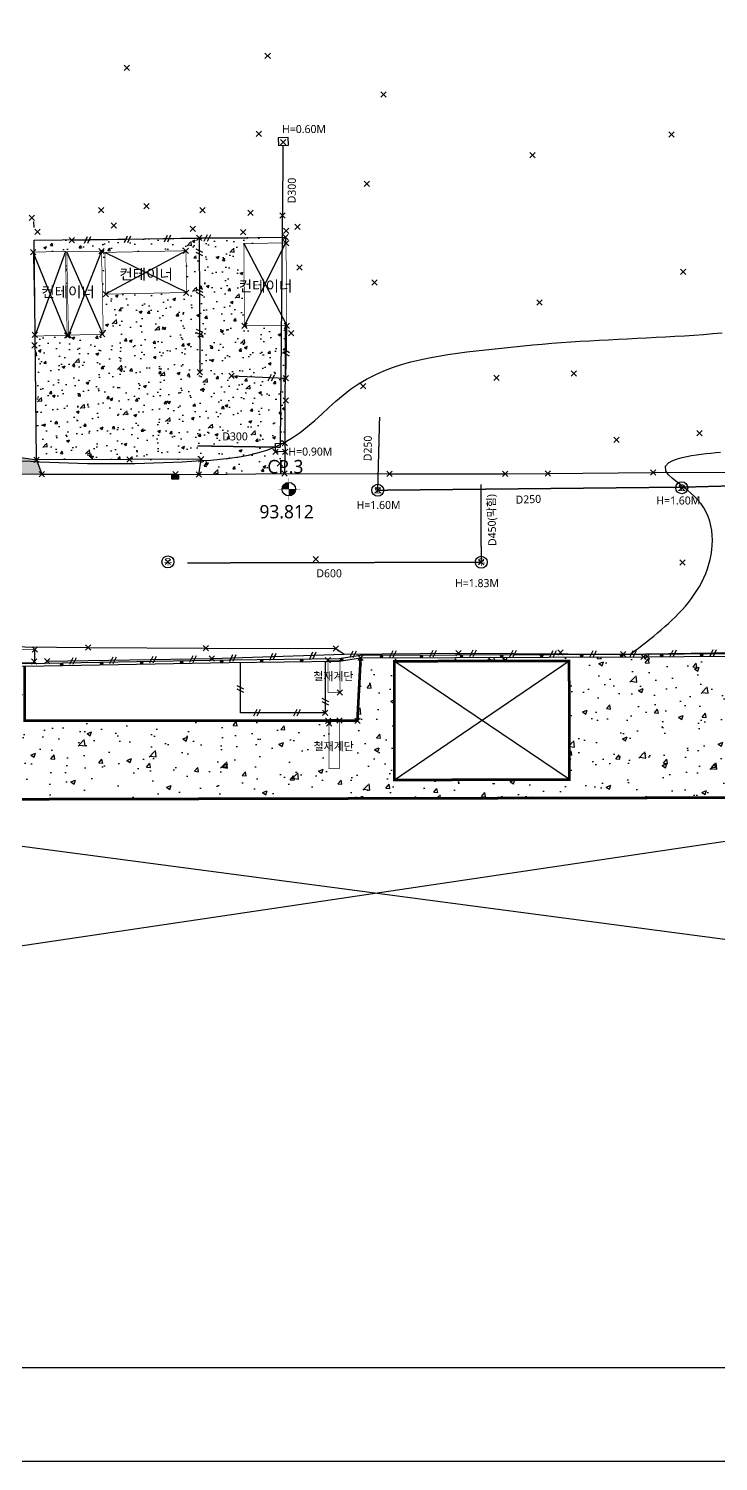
# Model space of a CAD drawing. Header units: millimetres. Extents: x 0 to 294000, y 0 to 207900.
# Drawn here: x 115972 to 167671, y 0 to 107412 of the extents above; entities that cross this region are included whole.
import ezdxf
from ezdxf.enums import TextEntityAlignment as Align

# ---------------------------------------------------------------- set-up
doc = ezdxf.new("R2010")
doc.units = ezdxf.units.MM
doc.header["$MEASUREMENT"] = 0
doc.header["$PDMODE"] = 3
doc.header["$PDSIZE"] = 200
doc.linetypes.add('DASHED2', pattern=[0.375, 0.25, -0.125])
for name, color, linetype in [('1M(48)', 48, 'Continuous'), ("CON'C(31)", 251, 'Continuous'), ('FORM', 7, 'Continuous'), ('PTLAYER', 1, 'Continuous'), ('TEXT', 7, 'Continuous'), ('경계석(33)', 6, 'Continuous'), ('도근점(1)', 1, 'Continuous'), ('도시가스맨홀(50)', 50, 'Continuous'), ('빗물받이(5)', 5, 'Continuous'), ('오수(34)', 34, 'Continuous'), ('옹벽(4)', 4, 'Continuous'), ('우수맨홀(42)', 42, 'Continuous'), ('조경석해치(8)', 8, 'Continuous'), ('조립식건물(40)', 7, 'Continuous'), ('컨테이너(4)', 4, 'Continuous'), ('콘크리트수로(5)', 8, 'Continuous'), ('현황선', 7, 'Continuous'), ('휀스(70)', 4, 'Continuous'), ('휀스2', 4, 'Continuous')]:
    doc.layers.add(name, color=color, linetype=linetype)
doc.styles.add('Arial_4', font='malgun.ttf')
doc.styles.add('돋음체', font='malgun.ttf')
pattern_1 = [(50, (-215103000, -462996050), (3586.300913, -313.760675), [375, -4125]), (355, (-215103000, -462996050), (-693.756668, 3760.960669), [300, -3300]), (100.45144446, (-215102701, -462996076), (2892.544234, 3447.199955), [318.70096, -3505.71056]), (46.1842, (-215103000, -462995050), (5336.206653, -827.596404), [562.5, -6187.5]), (96.6356355, (-215102555.3, -462995119), (4673.30973, 4870.593004), [478.05171, -5258.5688]), (351.184164, (-215103000, -462995050), (4673.309725, 4870.593), [450, -4950.000005]), (21, (-215102500, -462995300), (2984.53526, -2013.094453), [375, -4125]), (326, (-215102500, -462995300), (1216.57666, 3625.750225), [300, -3300]), (71.45144474, (-215102251.3, -462995467.8), (4201.111884, 1612.655764), [318.70095, -3505.71056]), (37.5, (-215103000, -462996050), (60.7992766, 1664.469269), [0, -3260, 0, -3350, 0, -3312.5]), (7.5, (-215103000, -462996050), (1315.347687, 1972.0585594), [0, -1910, 0, -3185, 0, -1262.5]), (327.5, (-215104115, -462996050), (2669.112181, -112.7743587), [0, -1250, 0, -3900, 0, -5175]), (317.5, (-215104615, -462996050), (2915.930847, 500.524912), [0, -1625, 0, -2590, 0, -3675])]

# ---------------------------------------------------------------- blocks, each defined once
blk = doc.blocks.new('I1')
at = {"layer": '옹벽(4)'}
blk.add_hatch(color=256, dxfattribs=at).paths.add_polyline_path([(-0.08, 0, 1), (0.08, 0, 1)])
blk.add_circle((0, 0), 0.0846, dxfattribs=at)
blk = doc.blocks.new('P')
at = {"layer": '휀스(70)', "linetype": 'Continuous'}
for points in [[(-0.25, -0.25), (0, 0.25)], [(0, -0.25), (0.25, 0.25)]]:
    blk.add_lwpolyline(points, dxfattribs=at)
blk = doc.blocks.new('o')
at = {"layer": '오수(34)'}
blk.add_circle((0, 0), 0.75, dxfattribs=at)
at = {"layer": '오수(34)', "style": '돋음체'}
blk.add_text('오', height=0.8, dxfattribs=at).set_placement((0, 0), align=Align.MIDDLE)
blk = doc.blocks.new('w')
at = {"layer": '우수맨홀(42)'}
blk.add_circle((0, 0), 0.75, dxfattribs=at)
at = {"layer": '우수맨홀(42)', "style": '돋음체'}
blk.add_text('우', height=0.8, dxfattribs=at).set_placement((0, 0), align=Align.MIDDLE)
blk = doc.blocks.new('W1')
at = {"layer": '빗물받이(5)'}
h = blk.add_hatch(dxfattribs=at)
h.set_pattern_fill('ANSI31', color=256, scale=0.02, style=0)
h.set_pattern_definition([(45, (-178.083926, -134.613974), (-0.04490128, 0.04490128), [])])
h.paths.add_polyline_path([(0.26, 0.15), (-0.24, 0.15), (-0.24, -0.15), (0.26, -0.15)])
blk.add_lwpolyline([(-0.24, 0.15), (0.26, 0.15), (0.26, -0.15), (-0.24, -0.15), (-0.24, 0.15)], dxfattribs=at)
blk = doc.blocks.new('A$C483728D8')
at = {"layer": '도근점(1)', "color": 1, "const_width": 0.506}
for points in [[(0.8, 1.08, 0.414214), (0.55, 0.82, 1)], [(0.8, 0.57, 0.414214), (1.06, 0.82, 1)]]:
    blk.add_lwpolyline(points, format="xyb", dxfattribs=at)
at = {"layer": '도근점(1)', "color": 1, "const_width": 0.02}
for points in [[(0.8, 0), (0.8, 1.63)], [(1.66, 0.82), (0, 0.82)]]:
    blk.add_lwpolyline(points, dxfattribs=at)
at = {"layer": '도근점(1)', "color": 1}
blk.add_circle((0.8, 0.82), 0.506, dxfattribs=at)

msp = doc.modelspace()

# ---------------------------------------------------------------- hatches: boundary and pattern name
at = {"layer": "CON'C(31)"}
h = msp.add_hatch(dxfattribs=at)
h.set_pattern_fill('AR-CONC', color=256, scale=300)
h.set_pattern_definition([(50, (-215103000, -462996050), (2151.780548, -188.256405), [225, -2475]), (355, (-215103000, -462996050), (-416.254001, 2256.576401), [180, -1980]), (100.45144446, (-215102820.7, -462996065.7), (1735.52654, 2068.319973), [191.220576, -2103.426336]), (46.1842, (-215103000, -462995450), (3201.723992, -496.557842), [337.5, -3712.5]), (96.6356355, (-215102733.2, -462995491.4), (2803.985837, 2922.355802), [286.831026, -3155.14128]), (351.184164, (-215103000, -462995450), (2803.985835, 2922.3558), [270, -2970.000003]), (21, (-215102700, -462995600), (1790.7211564, -1207.856672), [225, -2475]), (326, (-215102700, -462995600), (729.945996, 2175.450135), [180, -1980]), (71.45144474, (-215102550.8, -462995700.7), (2520.66713, 967.593458), [191.22057, -2103.426336]), (37.5, (-215103000, -462996050), (36.479566, 998.6815615), [0, -1956, 0, -2010, 0, -1987.5]), (7.5, (-215103000, -462996050), (789.2086123, 1183.2351356), [0, -1146, 0, -1911, 0, -757.5]), (327.5, (-215103669, -462996050), (1601.4673085, -67.6646152), [0, -750, 0, -2340, 0, -3105]), (317.5, (-215103969, -462996050), (1749.558508, 300.314947), [0, -975, 0, -1554, 0, -2205])])
h.paths.add_polyline_path([(128915, 75142), (128740, 73975), (135159, 74063), (135050, 74801, -0.9980513), (134546, 74802, -0.806707), (135027, 74906), (135162, 74968), (135165, 75713), (134487, 75686), (134463, 76312), (135168, 76340), (135202, 85159), (132150, 85134), (132100, 91315), (135226, 91340), (135228, 91778), (125174, 91665), (120517, 91576), (120397, 91323), (120147, 91319), (119019, 91596), (116387, 91566), (116397, 90662), (118726, 90710), (118855, 84418), (116468, 84369), (116572, 75094), (123523, 75114)])
h.paths.add_polyline_path([(121562, 84493), (118956, 84440), (118828, 90680), (121434, 90734)], flags=16)
h.paths.add_polyline_path([(121747, 87507), (121682, 90637), (127760, 90762), (127824, 87632)], flags=16)
h.paths.add_polyline_path([(133603, 73800), (137226, 73800), (137226, 75352), (133603, 75352)], flags=9)
h.paths.add_polyline_path([(131645, 87427), (135822, 87427), (135822, 88799), (131645, 88799)], flags=9)
h.paths.add_polyline_path([(122689, 88312), (126865, 88312), (126865, 89683), (122689, 89683)], flags=8)
h.paths.add_polyline_path([(116834, 86985), (121011, 86985), (121011, 88357), (116834, 88357)], flags=25)
h = msp.add_hatch(dxfattribs=at)
h.set_pattern_fill('AR-CONC', color=256, scale=500)
h.set_pattern_definition(pattern_1)
h.paths.add_polyline_path([(171011, 60399), (162071, 60326), (140857, 60243), (140614, 55526), (140191, 55526), (139606, 49694), (168247, 49758)])
h.paths.add_polyline_path([(156505, 51114), (143392, 51085), (143372, 59984), (156485, 60013)], flags=16)
h.paths.add_polyline_path([(192016, 53503), (192206, 54054), (192136, 54145), (192064, 54252), (191999, 54363), (191939, 54477), (191885, 54594), (191835, 54713), (191790, 54834), (191748, 54956), (191709, 55078), (191673, 55202), (191638, 55326), (191605, 55451), (191573, 55575), (191541, 55700), (191510, 55825), (191478, 55950), (191445, 56075), (191411, 56199), (191376, 56323), (191338, 56446), (191298, 56569), (191255, 56690), (191210, 56811), (191161, 56930), (191111, 57049), (191058, 57166), (191003, 57283), (190946, 57398), (190887, 57513), (190826, 57627), (190764, 57740), (190701, 57852), (190637, 57964), (190572, 58075), (190505, 58185), (190439, 58296), (190372, 58406), (190304, 58515), (190236, 58625), (186526, 60526), (171011, 60399), (168247, 49758), (187496, 49801), (187496, 51011), (189984, 51011), (189984, 49807), (190580, 49808), (190614, 34604), (194081, 34997), (193974, 47611), (194174, 47613), (194860, 48301), (195114, 48557), (191076, 51188)])
h.paths.add_polyline_path([(174431, 52574), (174415, 60032), (187056, 60060), (187060, 58316), (188103, 58318), (188112, 54312), (187069, 54309), (187072, 52603)], flags=16)
h.paths.add_polyline_path([(187563, 53438, -1), (188463, 53438, -1)], flags=16)
h.paths.add_polyline_path([(190737, 51897, -1), (189837, 51897, -1)], flags=16)
h.paths.add_polyline_path([(137269, 53089), (140402, 53089), (140402, 54119), (137269, 54119)], flags=9)
h.paths.add_polyline_path([(189826, 51493), (190749, 51493), (190749, 52300), (189826, 52300)], flags=24)
h.paths.add_polyline_path([(187570, 53093), (188455, 53093), (188455, 53783), (187570, 53783)], flags=24)
h = msp.add_hatch(dxfattribs=at)
h.set_pattern_fill('AR-CONC', color=256, scale=500)
h.set_pattern_definition(pattern_1)
h.paths.add_polyline_path([(138478, 55526), (115676, 55526), (115676, 59610), (107178, 59788), (106785, 59793), (106785, 59149), (114937, 59167), (114946, 59171), (114964, 51021), (96941, 50981), (96923, 59127), (105785, 59146), (105785, 59806), (97662, 59914), (95564, 59902), (90031, 59523), (90032, 59062), (90116, 58955), (90117, 59194), (96302, 59208), (96320, 50974), (90069, 50961), (89214, 49582), (139606, 49694), (140191, 55526), (139267, 55526), (139267, 51920), (138478, 51920)])
h.paths.add_polyline_path([(137269, 53089), (140402, 53089), (140402, 54119), (137269, 54119)], flags=9)
at = {"layer": '조경석해치(8)'}
h = msp.add_hatch(dxfattribs=at)
h.set_pattern_fill('GRAVEL', color=256, scale=2000)
h.set_pattern_definition([(228.012787504, (-215101560, -462994050.02), (-16000, -18000), [269.072, -26638.176094]), (184.969740728, (-215101740.01, -462994250.015), (24000, 2000), [461.736, -45711.8495225]), (132.510447078, (-215102200.01, -462994290.02), (20000, -22000), [325.576, -32232.065192]), (267.273689006, (-215102980.01, -462994790.02), (2000, 40000), [420.476, -41627.116083]), (292.833654178, (-215103000.01, -462995210.02), (-10000, 24000), [412.31, -40818.746256]), (357.273689006, (-215102840.01, -462995590.02), (-40000, 2000), [420.476, -41627.116083]), (37.694240467, (-215102420.01, -462995610.015), (-26000, -20000), [556.058, -55049.697098]), (72.255328375, (-215101980.01, -462995270.015), (14000, 44000), [524.976, -51972.642994]), (121.429565615, (-215101820.01, -462994770.02), (-16000, 26000), [421.9, -41768.1462195]), (175.23635831, (-215102040, -462994410.02), (22000, -2000), [481.664, -23601.5251576]), (222.397437798, (-215102520.01, -462994370.015), (-24000, -22000), [622.896, -61666.7500096]), (138.814074834, (-215101000, -462994810.02), (-14000, 12000), [212.602, -21047.6896255]), (171.46923439, (-215101160.01, -462994670.02), (26000, -4000), [404.474, -40043.022832]), (225, (-215101560, -462994610), (-2e-13, -2000), [282.842, -2545.585125]), (203.198590514, (-215101700, -462994370.02), (10000, 4000), [152.316, -15079.230212]), (291.80140949, (-215101840, -462994430), (-2000, 6000), [215.406, -10554.923614]), (30.96375653, (-215101760, -462994630), (6000, 4000), [349.858, -11312.04579]), (161.56505118, (-215101460, -462994450), (4000, -2000), [252.982, -6071.57332]), (16.389540334, (-215103000.01, -462994430.02), (20000, 6000), [354.4, -35085.690293]), (70.346175942, (-215102660.01, -462994330.02), (-8000.000000002, -22000.000000007), [297.322, -29434.815495]), (293.198590514, (-215101460, -462994050.02), (-4000, 10000), [304.63, -14926.916212]), (343.610459666, (-215101340.01, -462994330.02), (-20000, 6000), [354.4, -35085.690293]), (339.44395478, (-215103000, -462995670.02), (-10000, 4000), [341.76, -16746.247491]), (294.77514057, (-215102680.01, -462995790.02), (-10000, 22000), [286.356, -28349.2861266]), (66.801409486, (-215101440, -462996050.02), (4000, 10000), [304.63, -14926.916212]), (17.354024636, (-215101320.01, -462995770.02), (-26000, -8000), [335.262, -33190.8472285]), (69.44395478, (-215102420, -462996050.02), (-4000, -10000), [170.88, -16917.127491]), (101.30993247, (-215101560, -462996050), (-2000, 8000), [101.98, -10096.059027]), (165.96375653, (-215101580, -462995950), (6000, -2000), [412.31, -7833.901251]), (186.009005957, (-215101980.01, -462995850.02), (20000, 2000), [382.1, -37827.846349]), (303.69006753, (-215101760, -462994810), (-2000, 4000), [288.444, -6922.658551]), (353.157226587, (-215101600.01, -462995050.015), (34000, -4000), [503.588, -49855.125248]), (60.9453959, (-215101100, -462995110.02), (-8000, -14000), [205.912, -20385.348282]), (90, (-215101000, -462994930), (-2000, 2000), [120, -1880]), (120.256437164, (-215102020, -462995790.02), (8000, -14000), [277.848, -27507.039979]), (48.012787504, (-215102160, -462995550.02), (16000, 18000), [538.144, -26369.104094]), (2e-15, (-215101800, -462995150), (2000, 2000), [520, -1480]), (325.30484647, (-215101280.01, -462995150.02), (20000, -14000), [316.228, -31306.548602]), (254.0546041, (-215101020, -462995330.02), (-2000, -8000), [291.204, -14269.0157786]), (207.645975364, (-215101100.01, -462995610.015), (-38000, -20000), [474.13, -46938.9483645]), (175.42607874, (-215101520.01, -462995830.015), (-26000, 2000), [501.598, -49658.146816])])
h.paths.add_polyline_path([(90621, 77728), (89171, 78664), (87827, 80567), (87251, 82673), (86890, 86614), (87518, 89155), (86953, 90013), (85406, 88806), (85421, 84982), (85507, 82729, 0.065565), (86283, 79897, 0.0690645), (87949, 77003, 0.1138141), (91117, 74545, 0.1339401), (93095, 74047), (94071, 74047), (99828, 74046), (108550, 74046), (116948, 74022), (116572, 75094), (111765, 75820), (106047, 76180), (102265, 75918), (96133, 76660)])

# ---------------------------------------------------------------- linework, layer by layer
at = {"layer": '1M(48)'}
for points in [[(115400, 75012), (116110, 74974), (116110, 74974), (116821, 74939), (116821, 74939), (117532, 74908), (117532, 74908), (118243, 74880), (118243, 74880), (118955, 74856), (118955, 74856), (119666, 74837), (119666, 74837), (120377, 74821), (120377, 74821), (121089, 74810), (121089, 74810), (121801, 74804), (121801, 74804), (122512, 74803), (122512, 74803), (123224, 74808), (123224, 74808), (123936, 74817), (123936, 74817), (124647, 74832), (124647, 74832), (125358, 74853), (125358, 74853), (126070, 74878), (126070, 74878), (126781, 74908), (126781, 74908), (127491, 74943), (127491, 74943), (128202, 74981), (128202, 74981), (128912, 75024), (128912, 75024), (129622, 75072), (129622, 75072), (130332, 75130), (130332, 75130), (131039, 75205), (131039, 75205), (131744, 75304), (131744, 75304), (132444, 75434), (132444, 75434), (133135, 75601), (133135, 75601), (133815, 75810), (133815, 75810), (134479, 76066), (134479, 76066), (135121, 76374), (135121, 76374), (135733, 76735), (135733, 76735), (136317, 77142), (136317, 77142), (136877, 77582), (136877, 77582), (137418, 78044), (137418, 78044), (137947, 78519), (137947, 78519), (138473, 78999), (138473, 78999), (139003, 79474), (139003, 79474), (139545, 79936), (139545, 79936), (140105, 80375), (140105, 80375), (140689, 80780), (140689, 80780), (141301, 81144), (141301, 81144), (141934, 81469), (141934, 81469), (142585, 81756), (142585, 81756), (143250, 82009), (143250, 82009), (143926, 82230), (143926, 82230), (144611, 82423), (144611, 82423), (145303, 82591), (145303, 82591), (145999, 82738), (145999, 82738), (146699, 82867), (146699, 82867), (147401, 82980), (147401, 82980), (148106, 83081), (148106, 83081), (148812, 83173), (148812, 83173), (149518, 83258), (149518, 83258), (150225, 83339), (150225, 83339), (150933, 83417), (150933, 83417), (151640, 83493), (151640, 83493), (152348, 83566), (152348, 83566), (153056, 83635), (153056, 83635), (153765, 83701), (153765, 83701), (154474, 83764), (154474, 83764), (155183, 83823), (155183, 83823), (155893, 83877), (155893, 83877), (156602, 83927), (156602, 83927), (157313, 83973), (157313, 83973), (158023, 84015), (158023, 84015), (158734, 84055), (158734, 84055), (159444, 84092), (159444, 84092), (160155, 84128), (160155, 84128), (160866, 84163), (160866, 84163), (161577, 84198), (161577, 84198), (162287, 84234), (162287, 84234), (162998, 84271), (162998, 84271), (163709, 84309), (163709, 84309), (164419, 84350), (164419, 84350), (165129, 84394), (165129, 84394), (165839, 84442), (165839, 84442), (166549, 84494), (166549, 84494), (167259, 84551), (167259, 84551), (167967, 84614)], [(161102, 60533), (161391, 60754), (161391, 60754), (161680, 60975), (161680, 60975), (161967, 61197), (161967, 61197), (162254, 61421), (162254, 61421), (162539, 61646), (162539, 61646), (162823, 61874), (162823, 61874), (163104, 62105), (163104, 62105), (163382, 62339), (163382, 62339), (163656, 62578), (163656, 62578), (163927, 62820), (163927, 62820), (164194, 63068), (164194, 63068), (164455, 63320), (164455, 63320), (164710, 63579), (164710, 63579), (164959, 63845), (164959, 63845), (165200, 64117), (165200, 64117), (165433, 64396), (165433, 64396), (165656, 64683), (165656, 64683), (165868, 64978), (165868, 64978), (166069, 65281), (166069, 65281), (166257, 65592), (166257, 65592), (166432, 65911), (166432, 65911), (166591, 66238), (166591, 66238), (166734, 66572), (166734, 66572), (166861, 66913), (166861, 66913), (166970, 67260), (166970, 67260), (167061, 67612), (167061, 67612), (167133, 67968), (167133, 67968), (167186, 68328), (167186, 68328), (167219, 68690), (167219, 68690), (167229, 69053), (167229, 69053), (167216, 69417), (167216, 69417), (167179, 69778), (167179, 69778), (167115, 70136), (167115, 70136), (167024, 70488), (167024, 70488), (166904, 70831), (166904, 70831), (166756, 71163), (166756, 71163), (166579, 71481), (166579, 71481), (166374, 71781), (166374, 71781), (166144, 72062), (166144, 72062), (165893, 72325), (165893, 72325), (165627, 72573), (165627, 72573), (165350, 72809), (165350, 72809), (165067, 73038), (165067, 73038), (164781, 73262), (164781, 73262), (164494, 73486), (164494, 73486), (164213, 73715), (164213, 73715), (163945, 73962), (163945, 73962), (163728, 74252), (163728, 74252), (163704, 74603), (163704, 74603), (163943, 74871), (163943, 74871), (164264, 75041), (164264, 75041), (164606, 75163), (164606, 75163), (164957, 75258), (164957, 75258), (165312, 75336), (165312, 75336), (165670, 75402), (165670, 75402), (166029, 75459), (166029, 75459), (166389, 75509), (166389, 75509), (166750, 75554), (166750, 75554), (167111, 75594), (167111, 75594), (167473, 75631), (167473, 75631), (167835, 75665)]]:
    msp.add_lwpolyline(points, dxfattribs=at)
at = {"layer": "CON'C(31)"}
for points in [[(116376, 92504), (116371, 92948)], [(116572, 75094), (116387, 91566), (135228, 91778)], [(116397, 90662), (116387, 91566)], [(135228, 91778), (135226, 91340)], [(135202, 85159), (135168, 76340)], [(135165, 75713), (135159, 74063)], [(128740, 73975), (128915, 75142), (123523, 75114), (116572, 75094)]]:
    msp.add_lwpolyline(points, dxfattribs=at)
at = {"layer": 'FORM'}
for points in [[(0, 207900), (294000, 207900), (294000, 0), (0, 0)], [(7000, 200900), (287000, 200900), (287000, 7000), (7000, 7000)]]:
    msp.add_lwpolyline(points, close=True, dxfattribs=at)
at = {"layer": 'PTLAYER'}
for p in [(133888, 105385), (123327, 104465), (142573, 102480), (133221, 99528), (135062, 98896), (164151, 99483), (153742, 97917), (141313, 95771), (121402, 93801), (124807, 94092), (128998, 93801), (132605, 93610), (135006, 93394), (116218, 93223), (116624, 92188), (122349, 92664), (128270, 92392), (135285, 92243), (136135, 92558), (119203, 91551), (128754, 91734), (132048, 92164), (135228, 91778), (135264, 91341), (116317, 90660), (121434, 90734), (127760, 90762), (136275, 89506), (165039, 89191), (141905, 88382), (121747, 87507), (127782, 87609), (154260, 86885), (132150, 85134), (135314, 85130), (116419, 83670), (116444, 84462), (118855, 84418), (118956, 84440), (121490, 84496), (135651, 84588), (128803, 81646), (156844, 81551), (131176, 81383), (135261, 81208), (141052, 80618), (151051, 81234), (135254, 79529), (135175, 76340), (160043, 76594), (166254, 77087), (116572, 75094), (123523, 75114), (128915, 75142), (128915, 75142), (134487, 75686), (135200, 75697), (116948, 74022), (126987, 74021), (128740, 73975), (134798, 74802), (135159, 74063), (143027, 74044), (151690, 74037), (154883, 74051), (162789, 74142), (164926, 72991), (142135, 72804), (137489, 67642), (126410, 67435), (149897, 67407), (164973, 67378), (116375, 59955), (116427, 60874), (117362, 59992), (120425, 61017), (129241, 60962), (129710, 60179), (138403, 60064), (139004, 60952), (140857, 60243), (148200, 60591), (155834, 60647), (160531, 60525), (162071, 60326), (162327, 60337), (139301, 57647), (138202, 56111), (138416, 55526), (138490, 55328), (139267, 55535), (140614, 55519)]:
    msp.add_point(p, dxfattribs=at)
at = {"layer": '경계석(33)'}
for points in [[(86241, 97615), (85411, 97641), (85411, 94939), (85211, 94082), (85406, 88806), (85421, 84982), (85507, 82729, 0.065565), (86283, 79897, 0.0690645), (87949, 77003, 0.1138141), (91117, 74545, 0.1339401), (93095, 74047), (94071, 74047), (99828, 74046), (108550, 74046), (116948, 74022), (126987, 74021), (128740, 73975), (135159, 74063), (143027, 74044), (151690, 74037), (154883, 74051), (162789, 74142), (171655, 74152)], [(89383, 53979), (88887, 55504), (88394, 56587), (88046, 57397), (88036, 58320), (89579, 59944, -0.1447188), (92654, 61196), (97325, 61162), (103671, 61147), (107194, 61114), (115695, 61060), (120425, 61017), (129241, 60962), (139004, 60952), (139627, 60512)]]:
    msp.add_lwpolyline(points, format="xyb", dxfattribs=at)
at = {"layer": '오수(34)', "linetype": 'DASHED2', "ltscale": 5, "const_width": 100}
msp.add_lwpolyline([(142279, 78297), (142135, 72804), (165067, 73038), (195626, 73835), (195847, 57505)], dxfattribs=at)
at = {"layer": '옹벽(4)'}
for points in [[(88393, 56787), (89837, 56790), (89831, 59709), (96050, 60136), (107181, 59988), (115726, 59809), (131010, 60086), (139238, 60187), (140841, 60443), (162069, 60526), (186573, 60727), (193340, 57259)], [(88394, 56587), (90038, 56591), (90031, 59523), (96056, 59936), (107178, 59788), (115726, 59609), (131013, 59886), (139255, 59988), (140857, 60243), (162071, 60326), (186526, 60526), (193249, 57081)]]:
    msp.add_lwpolyline(points, dxfattribs=at)
at = {"layer": '옹벽(4)', "const_width": 200}
msp.add_lwpolyline([(115676, 59610), (115676, 55526), (140614, 55526), (140857, 60243)], dxfattribs=at)
at = {"layer": '우수맨홀(42)', "linetype": 'DASHED2', "ltscale": 5, "const_width": 100}
for points in [[(134835, 76032), (135050, 98632)], [(134835, 76032), (128619, 76126)], [(149897, 67407), (149872, 73260)], [(149897, 67407), (127868, 67356)]]:
    msp.add_lwpolyline(points, dxfattribs=at)
at = {"layer": '조경석해치(8)'}
msp.add_lwpolyline([(85406, 88806), (86953, 90013), (87518, 89155), (86890, 86614), (87251, 82673), (87827, 80567), (89171, 78664), (90621, 77728), (96133, 76660), (102265, 75918), (106047, 76180), (111765, 75820), (116572, 75094), (116948, 74022)], dxfattribs=at)
at = {"layer": '조립식건물(40)', "const_width": 200}
msp.add_lwpolyline([(156505, 51114), (143392, 51085), (143372, 59984), (156485, 60013)], close=True, dxfattribs=at)
at = {"layer": '조립식건물(40)'}
for points in [[(156505, 51114), (143372, 59984)], [(143392, 51085), (156485, 60013)], [(190611, 36154), (89214, 49582)], [(89247, 34782), (190580, 49808)]]:
    msp.add_lwpolyline(points, dxfattribs=at)
at = {"layer": '조립식건물(40)', "const_width": 200}
msp.add_lwpolyline([(89248, 34378), (89214, 49582), (190580, 49808), (190614, 34604)], dxfattribs=at)
at = {"layer": '컨테이너(4)', "const_width": 50}
for points in [[(132150, 85134), (132100, 91315), (135264, 91341), (135314, 85160)], [(116317, 90660), (116446, 84368), (118855, 84418), (118726, 90710)], [(118956, 84440), (118828, 90680), (121434, 90734), (121562, 84493)], [(121747, 87507), (121682, 90637), (127760, 90762), (127824, 87632)]]:
    msp.add_lwpolyline(points, close=True, dxfattribs=at)
at = {"layer": '컨테이너(4)'}
for points in [[(132100, 91315), (135314, 85160)], [(132150, 85134), (135226, 91340)], [(118855, 84418), (116317, 90660)], [(118726, 90710), (116446, 84368)], [(121562, 84493), (118828, 90680)], [(121434, 90734), (118956, 84440)], [(127824, 87632), (121682, 90637)], [(121746, 87531), (127760, 90762)]]:
    msp.add_lwpolyline(points, dxfattribs=at)
at = {"layer": '콘크리트수로(5)'}
for points in [[(135400, 99272), (135425, 98647), (134713, 98619), (134688, 99245)], [(135175, 76340), (135199, 75714), (134487, 75686), (134463, 76312)]]:
    msp.add_lwpolyline(points, close=True, dxfattribs=at)
at = {"layer": '현황선', "linetype": 'DASHED2', "ltscale": 3, "const_width": 50}
for points in [[(116427, 60874), (105785, 60874), (105785, 59146)], [(116427, 59874), (106785, 59874), (106785, 59149)]]:
    msp.add_lwpolyline(points, dxfattribs=at)
at = {"layer": '현황선'}
msp.add_lwpolyline([(116427, 59874), (116427, 60874)], dxfattribs=at)
at = {"layer": '현황선', "linetype": 'DASHED2', "ltscale": 3, "const_width": 50}
for points in [[(139301, 57647), (138403, 57647), (138403, 60064), (139301, 60064)], [(139267, 55631), (138478, 55631), (138478, 51920), (139267, 51920)]]:
    msp.add_lwpolyline(points, close=True, dxfattribs=at)
at = {"layer": '휀스(70)'}
for points in [[(117362, 59992), (129710, 60179), (139627, 60512), (148200, 60591), (160531, 60525), (174097, 60709), (186929, 60894), (193394, 57376)], [(138202, 59975), (138202, 56111), (131846, 56111), (131846, 59896)]]:
    msp.add_lwpolyline(points, dxfattribs=at)
at = {"layer": '휀스2'}
for points in [[(119203, 91551), (128754, 91734), (132390, 91734)], [(128754, 91734), (128803, 81646)], [(131176, 81383), (135261, 81208), (135314, 85130)]]:
    msp.add_lwpolyline(points, dxfattribs=at)

# ---------------------------------------------------------------- block references
at = {"layer": '도근점(1)', "xscale": 1000, "yscale": 1000, "zscale": 1000}
msp.add_blockref('A$C483728D8', (134678, 72065), dxfattribs=at)
at = {"layer": '도시가스맨홀(50)', "xscale": 600, "yscale": 600, "zscale": 600}
for name, p in [('o', (142135, 72804)), ('o', (164926, 72991)), ('w', (126410, 67435)), ('w', (149897, 67407))]:
    msp.add_blockref(name, p, dxfattribs=at)
at = {"layer": '옹벽(4)'}
for p, xscale, yscale, zscale, rotation in [((139438, 60118), 1000, 1000, 1000, 9.055946691517168), ((142420, 60349), 1000, 1000, 1000, 0.2250239063509366), ((145420, 60361), 1000, 1000, 1000, 0.2250239063509366), ((148420, 60373), 1000, 1000, 1000, 0.2250239063509366), ((151420, 60384), 1000, 1000, 1000, 0.2250239063509366), ((154420, 60396), 1000, 1000, 1000, 0.2250239063509366), ((157420, 60408), 1000, 1000, 1000, 0.2250239063509366), ((160420, 60420), 1000, 1000, 1000, 0.2250239063509366), ((163420, 60437), 1000.000000000003, 1000.000000000003, 1000.000000000003, 0.4683116602121942), ((166420, 60462), 1000.000000000003, 1000.000000000003, 1000.000000000003, 0.4683116602121942), ((118443, 59758), 999.9999999999986, 999.9999999999986, 999.9999999999986, 1.037432250450433), ((121443, 59813), 999.9999999999986, 999.9999999999986, 999.9999999999986, 1.037432250450433), ((124442, 59867), 999.9999999999986, 999.9999999999986, 999.9999999999986, 1.037432250450433), ((127442, 59921), 999.9999999999986, 999.9999999999986, 999.9999999999986, 1.037432250450433), ((130441, 59975), 999.9999999999986, 999.9999999999986, 999.9999999999986, 1.037432250450433), ((133441, 60016), 1000, 1000, 1000, 0.7073017454261457), ((136441, 60053), 1000, 1000, 1000, 0.7073017454261457)]:
    msp.add_blockref('I1', p, dxfattribs=dict(at, xscale=xscale, yscale=yscale, zscale=zscale, rotation=rotation))
at = {"layer": '콘크리트수로(5)', "xscale": 1000, "yscale": 1000, "zscale": 1000}
msp.add_blockref('W1', (126946, 73781), dxfattribs=at)
at = {"layer": '휀스(70)'}
for p, xscale, yscale, zscale, rotation in [((119300, 60021), 1000.000000000001, 1000.000000000001, 1000.000000000001, 0.8707388752052022), ((122299, 60067), 1000.000000000001, 1000.000000000001, 1000.000000000001, 0.8707388752052022), ((125299, 60112), 1000.000000000001, 1000.000000000001, 1000.000000000001, 0.8707388752052022), ((128299, 60158), 1000.000000000001, 1000.000000000001, 1000.000000000001, 0.8707388752052022), ((131297, 60233), 1000, 1000, 1000, 1.921141765822548), ((134296, 60333), 1000, 1000, 1000, 1.921141765822548), ((137294, 60434), 1000, 1000, 1000, 1.921141765822548), ((140293, 60518), 1000, 1000, 1000, 0.5249763128917718), ((143293, 60546), 1000, 1000, 1000, 0.5249763128917718), ((146293, 60573), 1000, 1000, 1000, 0.5249763128917718), ((149292, 60585), 999.9999999999984, 999.9999999999984, 999.9999999999984, 359.6967601361234), ((152292, 60569), 999.9999999999984, 999.9999999999984, 999.9999999999984, 359.6967601361234), ((155292, 60553), 999.9999999999984, 999.9999999999984, 999.9999999999984, 359.6967601361234), ((158292, 60537), 999.9999999999984, 999.9999999999984, 999.9999999999984, 359.6967601361234), ((161292, 60536), 1000.000000000002, 1000.000000000002, 1000.000000000002, 0.7751951403759624), ((164292, 60576), 1000.000000000002, 1000.000000000002, 1000.000000000002, 0.7751951403759624), ((167292, 60617), 1000.000000000002, 1000.000000000002, 1000.000000000002, 0.7751951403759624), ((131846, 57890), 1000.000000000001, 1000.000000000001, 1000.000000000001, 90), ((138202, 56975), 1000, 1000, 1000, 270), ((133066, 56111), 1000, 1000, 1000, 180), ((136066, 56111), 1000, 1000, 1000, 180)]:
    msp.add_blockref('P', p, dxfattribs=dict(at, xscale=xscale, yscale=yscale, zscale=zscale, rotation=rotation))
at = {"layer": '휀스2'}
for p, xscale, yscale, zscale, rotation in [((120392, 91573), 1000, 1000, 1000, 1.097809788856086), ((123391, 91631), 1000, 1000, 1000, 1.097809788856086), ((126391, 91688), 1000, 1000, 1000, 1.097809788856086), ((128759, 90645), 999.9999999999991, 999.9999999999991, 999.9999999999991, 270.2763418683718), ((128774, 87645), 999.9999999999991, 999.9999999999991, 999.9999999999991, 270.2763418683718), ((128788, 84645), 999.9999999999991, 999.9999999999991, 999.9999999999991, 270.2763418683718), ((135287, 83120), 1000, 1000, 1000, 89.22371829639812), ((134174, 81255), 1000, 1000, 1000, 357.5541738033301)]:
    msp.add_blockref('P', p, dxfattribs=dict(at, xscale=xscale, yscale=yscale, zscale=zscale, rotation=rotation))
at = {"layer": '휀스2', "xscale": 1000, "yscale": 1000, "zscale": 1000}
msp.add_blockref('P', (129390, 91734), dxfattribs=at)

# ---------------------------------------------------------------- texts
at = {"layer": 'TEXT', "linetype": 'Continuous', "style": 'Arial_4'}
for s, height, p in [('컨테이너', 800, (124777, 88597)), ('컨테이너', 800, (118923, 87271)), ('컨테이너', 800, (133733, 87713)), ('철재계단', 600, (138816, 58552)), ('철재계단', 600, (138836, 53303))]:
    msp.add_text(s, height=height, dxfattribs=at).set_placement(p, align=Align.CENTER)
at = {"layer": '도근점(1)', "color": 3, "linetype": 'Continuous', "style": 'Arial_4'}
for s, p in [('CP.3', (133862, 74077)), ('93.812', (133273, 70699))]:
    msp.add_text(s, height=1000, rotation=0.00125, dxfattribs=at).set_placement(p)
at = {"layer": '오수(34)', "linetype": 'DASHED2', "ltscale": 5, "style": 'Arial_4'}
for rotation, p in [(89.31983, (141688, 75939)), (2.1789, (153442, 71829))]:
    msp.add_text('D250', height=600, rotation=rotation, dxfattribs=at).set_placement(p, align=Align.CENTER)
for p in [(142202, 71403), (164667, 71737)]:
    msp.add_text('H=1.60M', height=600, dxfattribs=at).set_placement(p, align=Align.CENTER)
at = {"layer": '우수맨홀(42)', "linetype": 'DASHED2', "ltscale": 5, "style": 'Arial_4'}
for s, p in [('H=0.60M', (136613, 99587)), ('D300', (131446, 76542)), ('H=0.90M', (137088, 75405)), ('D600', (138498, 66279)), ('H=1.83M', (149579, 65543))]:
    msp.add_text(s, height=600, dxfattribs=at).set_placement(p, align=Align.CENTER)
for s, rotation, p in [('D300', 89.41791, (135992, 95276)), ('D450(막힘)', 91.42976, (150982, 70578))]:
    msp.add_text(s, height=600, rotation=rotation, dxfattribs=at).set_placement(p, align=Align.CENTER)

doc.saveas('drawing.dxf')
